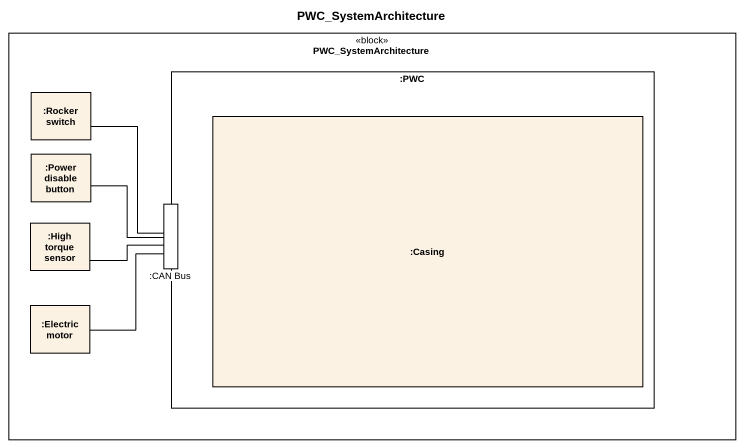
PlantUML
@startuml
title PWC_SystemArchitecture
rectangle PWC_SystemArchitecture <<block>> {
  rectangle ":Rocker switch" as Rocker_switch
  rectangle ":PWC" as PWC {
    rectangle ":Casing" as Casing
    port ":CAN Bus" as CAN_Bus
  }
  rectangle ":Power disable button" as Power_disable_button
  rectangle ":High torque sensor" as High_torque_sensor
  rectangle ":Electric motor" as Electric_motor
}
Rocker_switch -- CAN_Bus
Power_disable_button -right- CAN_Bus
High_torque_sensor -right- CAN_Bus
Electric_motor -up- CAN_Bus
@enduml
